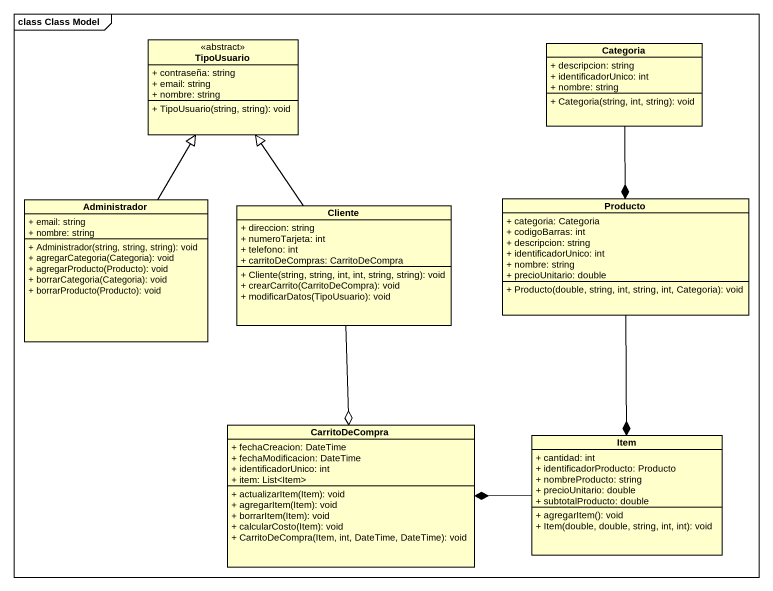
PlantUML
@startuml
mainframe class Class Model
hide circle
hide empty members
skinparam classAttributeIconSize 0
class TipoUsuario <<abstract>> {
  + contraseña: string
  + email: string
  + nombre: string
  + TipoUsuario(string, string): void
}
class Categoria {
  + descripcion: string
  + identificadorUnico: int
  + nombre: string
  + Categoria(string, int, string): void
}
class Administrador {
  + email: string
  + nombre: string
  + Administrador(string, string, string): void
  + agregarCategoria(Categoria): void
  + agregarProducto(Producto): void
  + borrarCategoria(Categoria): void
  + borrarProducto(Producto): void
}
class Cliente {
  + direccion: string
  + numeroTarjeta: int
  + telefono: int
  + carritoDeCompras: CarritoDeCompra
  + Cliente(string, string, int, int, string, string): void
  + crearCarrito(CarritoDeCompra): void
  + modificarDatos(TipoUsuario): void
}
class Producto {
  + categoria: Categoria
  + codigoBarras: int
  + descripcion: string
  + identificadorUnico: int
  + nombre: string
  + precioUnitario: double
  + Producto(double, string, int, string, int, Categoria): void
}
class CarritoDeCompra {
  + fechaCreacion: DateTime
  + fechaModificacion: DateTime
  + identificadorUnico: int
  + item: List<Item>
  + actualizarItem(Item): void
  + agregarItem(Item): void
  + borrarItem(Item): void
  + calcularCosto(Item): void
  + CarritoDeCompra(Item, int, DateTime, DateTime): void
}
class Item {
  + cantidad: int
  + identificadorProducto: Producto
  + nombreProducto: string
  + precioUnitario: double
  + subtotalProducto: double
  + agregarItem(): void
  + Item(double, double, string, int, int): void
}
Categoria --* Producto
Administrador -up-|> TipoUsuario
Cliente -up-|> TipoUsuario
Cliente --o CarritoDeCompra
Producto --* Item
Item -left-* CarritoDeCompra
@enduml
